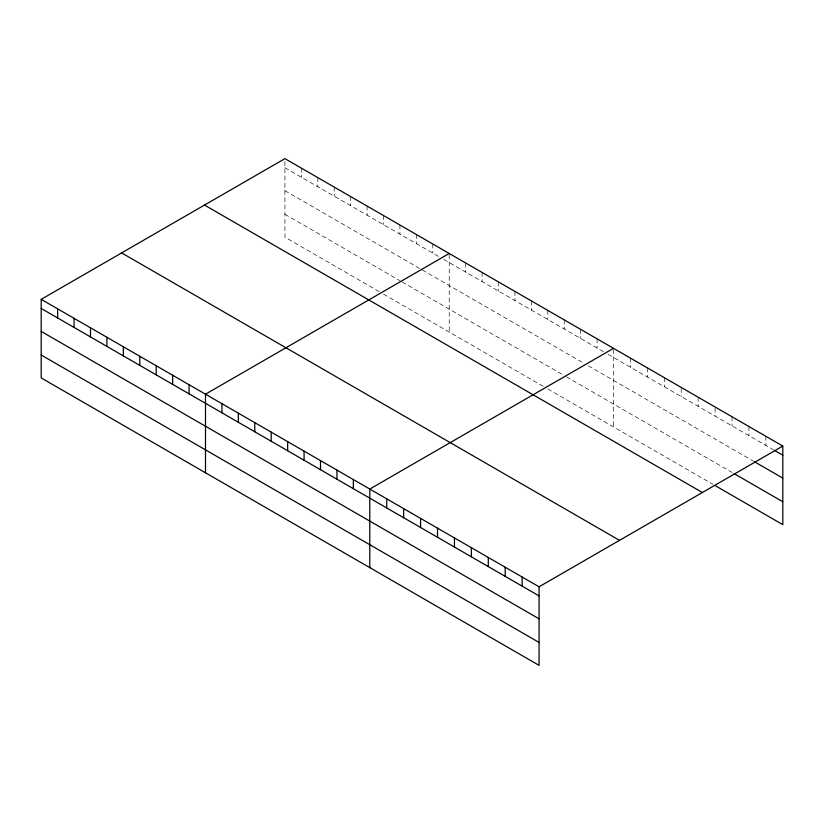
<?xml version="1.0" encoding="UTF-8"?>
<svg xmlns="http://www.w3.org/2000/svg" width="824" height="824" viewBox="0 0 824 824"><rect width="100%" height="100%" fill="white"/><g stroke="black" fill="none" stroke-linecap="round" stroke-linejoin="round"><path stroke-width="0.62" stroke-dasharray="4.12 3.09" d="M284.929 167.756L439.367 256.913M443.755 259.447L603.662 351.776M608.05 354.299L773.283 449.698M284.929 190.674L583.948 363.312M588.336 365.846L753.177 461.018M284.929 214.292L399.939 280.685M402.133 281.952L564.234 375.548M566.428 376.815L732.021 472.409M379.122 291.593L284.929 237.209L284.929 158.63M383.51 294.127L545.612 387.713M547.806 388.979L712.976 484.337M765.877 436.298L765.877 445.423M748.944 426.523L748.944 435.649M732.021 416.748L732.021 425.874M715.088 408.117L715.088 416.099M698.165 397.209L698.165 406.325M681.232 388.578L681.232 396.56M664.309 377.66L664.309 386.786M647.376 367.885L647.376 377.011M630.453 358.11L630.453 367.236M613.519 349.479L613.519 426.925M597.091 338.86L597.091 347.975M580.663 329.373L580.663 338.489M564.234 319.887L564.234 329.003M547.806 310.401L547.806 319.516M531.377 300.914L531.377 310.04M514.948 291.428L514.948 300.554M498.52 281.942L498.52 291.068M482.091 272.456L482.091 281.581M465.653 262.969L465.653 272.095M449.224 254.626L449.224 332.072M432.796 243.997L432.796 253.123M416.367 234.51L416.367 243.636M399.939 225.024L399.939 234.15M383.51 215.538L383.51 224.664M367.082 206.052L367.082 215.177M350.653 196.576L350.653 205.691M334.214 187.089L334.214 196.205M317.786 177.603L317.786 186.718M301.357 168.117L301.357 177.232"/><path stroke-width="1.24" d="M41.2 299.349L539.071 586.791L539.071 665.37L41.2 377.928L41.2 299.349L284.929 158.63L782.8 446.072L782.8 524.651L715.088 485.563M449.224 253.483L205.495 394.202L205.495 472.78M613.519 348.336L369.791 489.054L369.791 567.643M539.071 586.791L782.8 446.072M774.333 450.306L782.8 455.198M754.238 461.625L782.8 478.116M734.133 473.635L782.8 501.734M204.496 205.063L702.367 492.505M121.633 252.906L619.504 540.348M41.2 308.464L539.071 595.906M41.2 331.392L539.071 618.834M41.2 355.01L539.071 642.452M522.138 577.016L522.138 586.132M505.215 567.242L505.215 576.367M488.292 557.467L488.292 566.593M471.359 547.692L471.359 556.818M454.436 537.918L454.436 547.043M437.503 528.153L437.503 537.269M420.58 518.378L420.58 527.494M403.647 508.604L403.647 517.73M386.724 498.829L386.724 507.955M353.362 479.568L353.362 488.694M336.934 470.082L336.934 479.208M320.505 460.595L320.505 469.721M304.077 451.119L304.077 460.235M287.648 441.633L287.648 450.749M271.22 432.147L271.22 441.262M254.791 422.661L254.791 431.776M238.352 413.174L238.352 422.29M221.924 403.688L221.924 412.814M189.067 384.715L189.067 393.841M172.638 375.229L172.638 384.355M156.21 365.743L156.21 374.868M139.781 356.256L139.781 365.382M123.353 346.77L123.353 355.896M106.914 337.284L106.914 346.41M90.486 327.798L90.486 336.923M74.057 318.311L74.057 327.437M57.629 308.835L57.629 317.951"/></g></svg>
